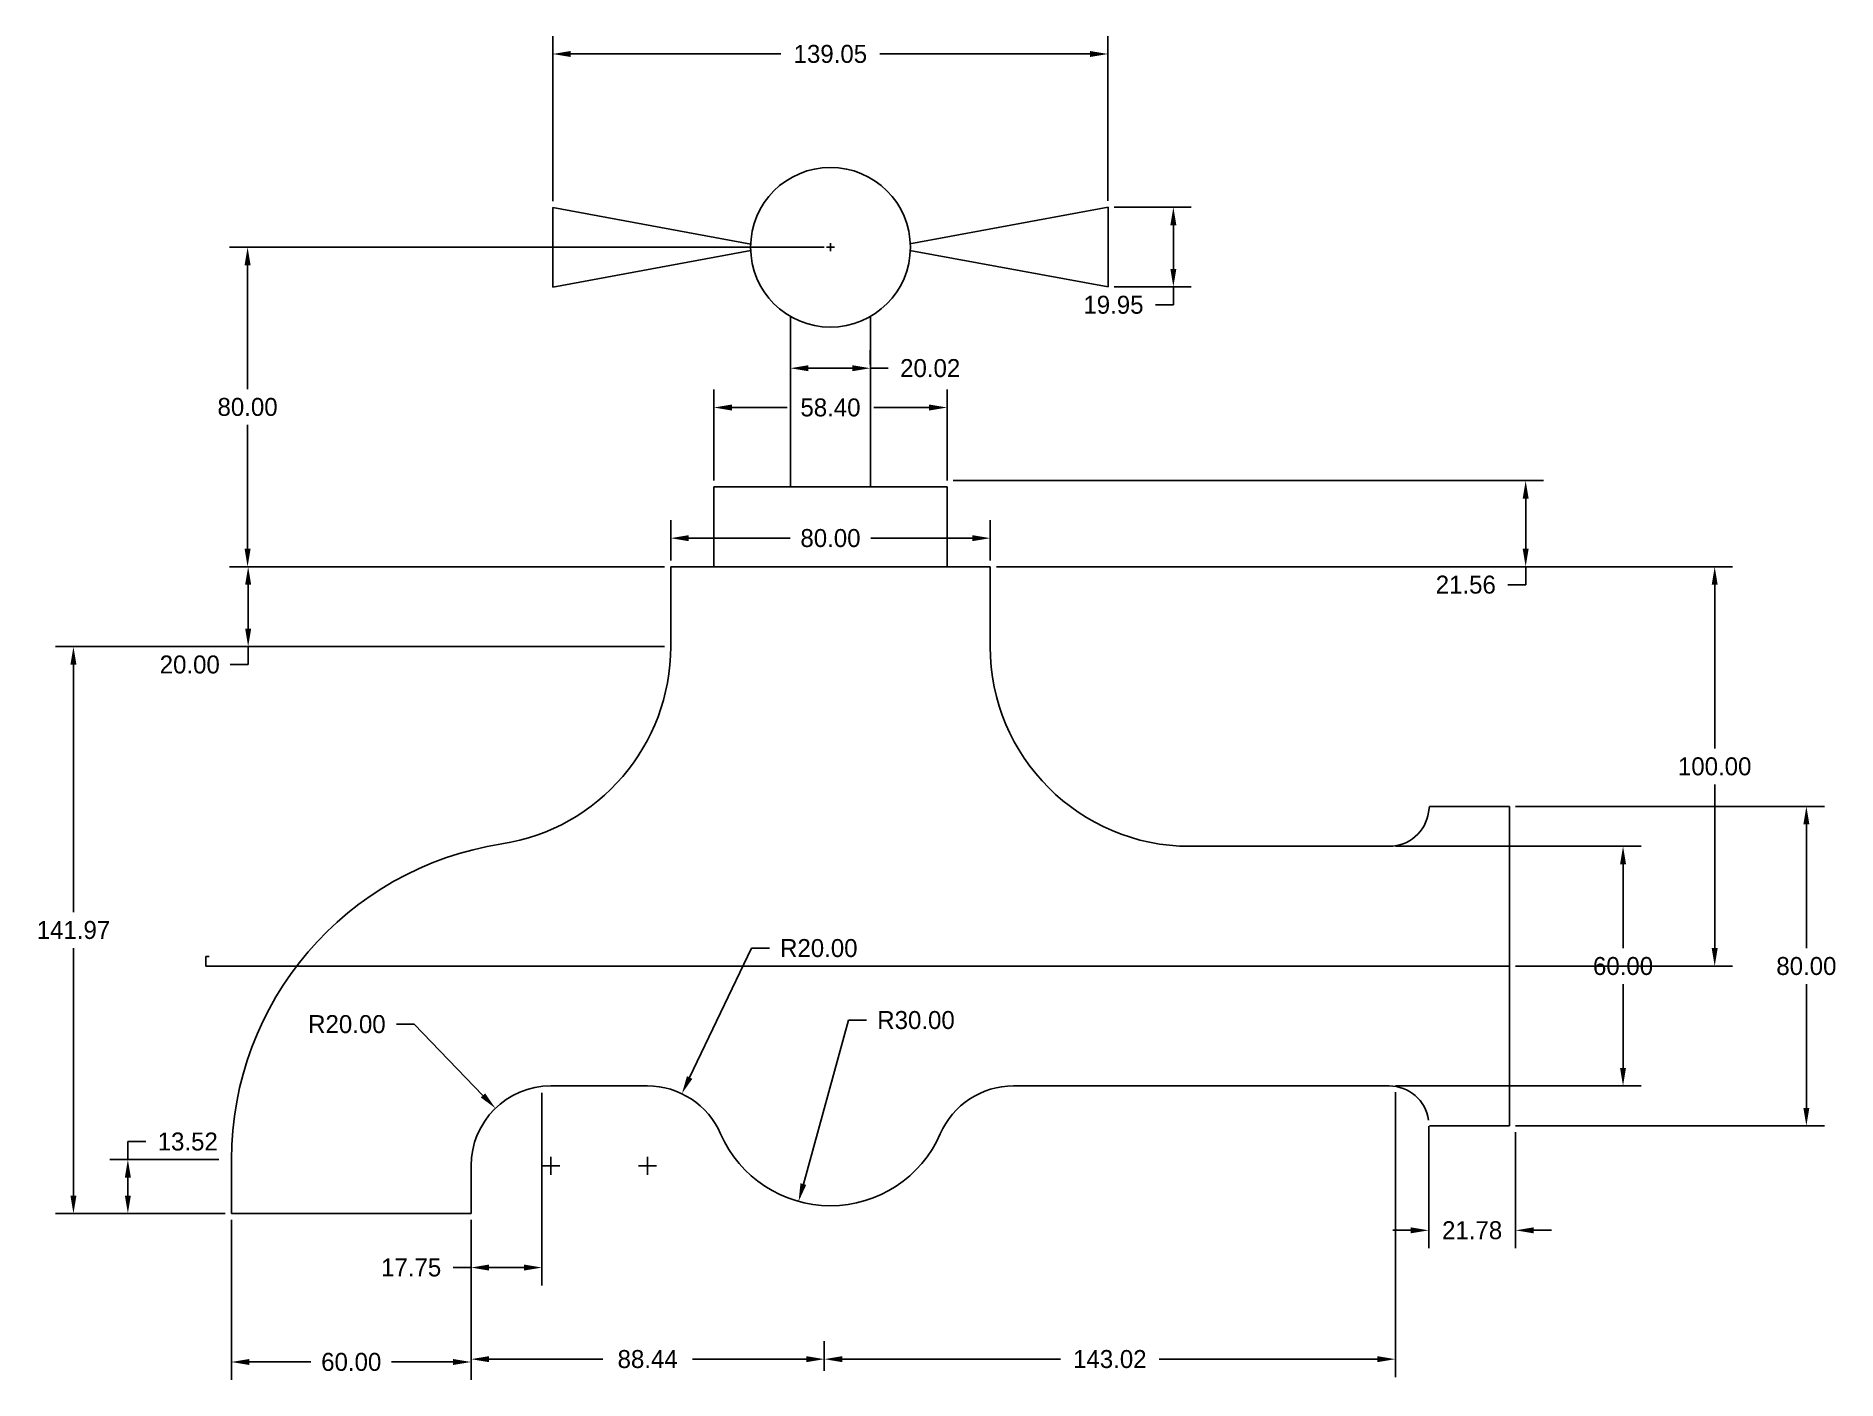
# Model space of a CAD drawing. Header units: millimetres. Extents: x 156 to 607, y 87 to 423.
import ezdxf

# ---------------------------------------------------------------- set-up
doc = ezdxf.new("R2010")
doc.units = ezdxf.units.MM
doc.header["$MEASUREMENT"] = 0
doc.header["$PDMODE"] = 2
doc.dimstyles.new('my cad style', dxfattribs={"dimscale": 25, "dimtxt": 0.18, "dimasz": 0.18, "dimexe": 0.18, "dimexo": 0.0625, "dimgap": 0.09, "dimtad": 0, "dimtih": 1, "dimtoh": 1, "dimzin": 0, "dimdsep": 46, "dimtxsty": 'Standard', "dimcen": 0.09, "dimadec": 0, "dimazin": 0, "dimtfac": 1, "dimtofl": 0, "dimtmove": 0, "dimatfit": 3, "dimfxl": 1, "dimtolj": 1, "dimtzin": 0, "dimarcsym": 0})

# ---------------------------------------------------------------- blocks, each defined once
blk = doc.blocks.new('*D9')
at = {"color": 0, "lineweight": -2}
for p, q in [((285.7, 381.72), (285.7, 423.1)), ((424.74, 381.79), (424.74, 423.1)), ((290.2, 418.6), (342.84, 418.6)), ((420.24, 418.6), (367.59, 418.6))]:
    blk.add_line(p, q, dxfattribs=at)
at = {"color": 0}
for points in [[(290.2, 419.35), (290.2, 417.85), (285.7, 418.6)], [(420.24, 419.35), (420.24, 417.85), (424.74, 418.6)]]:
    blk.add_solid(points, dxfattribs=at)
at = {"layer": 'Defpoints', "color": 0}
for p in [(424.74, 418.6), (285.7, 380.16), (424.74, 380.23)]:
    blk.add_point(p, dxfattribs=at)
at = {"color": 0, "insert": (355.22, 418.6), "char_height": 4.5, "attachment_point": 5}
blk.add_mtext('\\A1;139.05', dxfattribs=at)
blk = doc.blocks.new('*D10')
at = {"color": 0, "lineweight": -2}
for p, q in [((353.69, 370.2), (204.79, 370.2)), ((209.29, 365.7), (209.29, 334.7)), ((209.29, 294.7), (209.29, 325.7)), ((313.69, 290.2), (204.79, 290.2))]:
    blk.add_line(p, q, dxfattribs=at)
at = {"color": 0}
for points in [[(208.54, 365.7), (210.04, 365.7), (209.29, 370.2)], [(208.54, 294.7), (210.04, 294.7), (209.29, 290.2)]]:
    blk.add_solid(points, dxfattribs=at)
at = {"layer": 'Defpoints', "color": 0}
for p in [(355.25, 370.2), (209.29, 290.2), (315.25, 290.2)]:
    blk.add_point(p, dxfattribs=at)
at = {"color": 0, "insert": (209.29, 330.2), "char_height": 4.5, "attachment_point": 5}
blk.add_mtext('\\A1;80.00', dxfattribs=at)
blk = doc.blocks.new('*D14')
at = {"color": 0, "lineweight": -2}
for p, q in [((345.2, 340.74), (345.2, 344.42)), ((365.22, 340.87), (365.22, 344.42)), ((349.7, 339.92), (360.72, 339.92)), ((365.22, 339.92), (369.72, 339.92))]:
    blk.add_line(p, q, dxfattribs=at)
at = {"color": 0}
for points in [[(349.7, 340.67), (349.7, 339.17), (345.2, 339.92)], [(360.72, 340.67), (360.72, 339.17), (365.22, 339.92)]]:
    blk.add_solid(points, dxfattribs=at)
at = {"layer": 'Defpoints', "color": 0}
for p in [(345.2, 339.18), (365.22, 339.92), (365.22, 339.3)]:
    blk.add_point(p, dxfattribs=at)
at = {"color": 0, "insert": (380.22, 339.92), "char_height": 4.5, "attachment_point": 5}
blk.add_mtext('\\A1;20.02', dxfattribs=at)
blk = doc.blocks.new('*D15')
at = {"color": 0, "lineweight": -2}
for p, q in [((326.05, 311.76), (326.05, 334.57)), ((384.45, 311.76), (384.45, 334.57)), ((330.55, 330.07), (344.37, 330.07)), ((379.95, 330.07), (366.12, 330.07))]:
    blk.add_line(p, q, dxfattribs=at)
at = {"color": 0}
for points in [[(330.55, 330.82), (330.55, 329.32), (326.05, 330.07)], [(379.95, 330.82), (379.95, 329.32), (384.45, 330.07)]]:
    blk.add_solid(points, dxfattribs=at)
at = {"layer": 'Defpoints', "color": 0}
for p in [(384.45, 330.07), (326.05, 310.2), (384.45, 310.2)]:
    blk.add_point(p, dxfattribs=at)
at = {"color": 0, "insert": (355.25, 330.07), "char_height": 4.5, "attachment_point": 5}
blk.add_mtext('\\A1;58.40', dxfattribs=at)
blk = doc.blocks.new('*D16')
at = {"color": 0, "lineweight": -2}
for p, q in [((315.25, 291.76), (315.25, 301.86)), ((395.25, 291.76), (395.25, 301.86)), ((319.75, 297.36), (345.12, 297.36)), ((390.75, 297.36), (365.37, 297.36))]:
    blk.add_line(p, q, dxfattribs=at)
at = {"color": 0}
for points in [[(319.75, 298.11), (319.75, 296.61), (315.25, 297.36)], [(390.75, 298.11), (390.75, 296.61), (395.25, 297.36)]]:
    blk.add_solid(points, dxfattribs=at)
at = {"layer": 'Defpoints', "color": 0}
for p in [(395.25, 297.36), (315.25, 290.2), (395.25, 290.2)]:
    blk.add_point(p, dxfattribs=at)
at = {"color": 0, "insert": (355.25, 297.36), "char_height": 4.5, "attachment_point": 5}
blk.add_mtext('\\A1;80.00', dxfattribs=at)
blk = doc.blocks.new('*D17')
at = {"color": 0, "lineweight": -2}
for p, q in [((426.31, 380.23), (445.61, 380.23)), ((441.11, 375.73), (441.11, 364.78)), ((426.31, 360.28), (445.61, 360.28)), ((441.11, 360.28), (441.11, 355.78)), ((441.11, 355.78), (436.61, 355.78))]:
    blk.add_line(p, q, dxfattribs=at)
at = {"color": 0}
for points in [[(440.36, 375.73), (441.86, 375.73), (441.11, 380.23)], [(440.36, 364.78), (441.86, 364.78), (441.11, 360.28)]]:
    blk.add_solid(points, dxfattribs=at)
at = {"layer": 'Defpoints', "color": 0}
for p in [(424.74, 380.23), (424.74, 360.28), (441.11, 360.28)]:
    blk.add_point(p, dxfattribs=at)
at = {"color": 0, "insert": (426.11, 355.78), "char_height": 4.5, "attachment_point": 5}
blk.add_mtext('\\A1;19.95', dxfattribs=at)
blk = doc.blocks.new('*D18')
at = {"color": 0, "lineweight": -2}
for p, q in [((312.12, 290.2), (204.94, 290.2)), ((209.44, 285.7), (209.44, 274.7)), ((313.69, 270.2), (204.94, 270.2)), ((209.44, 270.2), (209.44, 265.7)), ((209.44, 265.7), (204.94, 265.7))]:
    blk.add_line(p, q, dxfattribs=at)
at = {"color": 0}
for points in [[(208.69, 285.7), (210.19, 285.7), (209.44, 290.2)], [(208.69, 274.7), (210.19, 274.7), (209.44, 270.2)]]:
    blk.add_solid(points, dxfattribs=at)
at = {"layer": 'Defpoints', "color": 0}
for p in [(313.69, 290.2), (209.44, 270.2), (315.25, 270.2)]:
    blk.add_point(p, dxfattribs=at)
at = {"color": 0, "insert": (194.81, 265.7), "char_height": 4.5, "attachment_point": 5}
blk.add_mtext('\\A1;20.00', dxfattribs=at)
blk = doc.blocks.new('*D19')
at = {"color": 0, "lineweight": -2}
for p, q in [((312.12, 270.2), (161.19, 270.2)), ((165.69, 265.7), (165.69, 203.72)), ((165.69, 132.73), (165.69, 194.72)), ((203.69, 128.23), (161.19, 128.23))]:
    blk.add_line(p, q, dxfattribs=at)
at = {"color": 0}
for points in [[(164.94, 265.7), (166.44, 265.7), (165.69, 270.2)], [(164.94, 132.73), (166.44, 132.73), (165.69, 128.23)]]:
    blk.add_solid(points, dxfattribs=at)
at = {"layer": 'Defpoints', "color": 0}
for p in [(313.69, 270.2), (165.69, 128.23), (205.25, 128.23)]:
    blk.add_point(p, dxfattribs=at)
at = {"color": 0, "insert": (165.69, 199.22), "char_height": 4.5, "attachment_point": 5}
blk.add_mtext('\\A1;141.97', dxfattribs=at)
blk = doc.blocks.new('*D20')
at = {"color": 0, "lineweight": -2}
for p, q in [((386.01, 311.76), (533.83, 311.76)), ((529.33, 307.26), (529.33, 294.7)), ((396.81, 290.2), (533.83, 290.2)), ((529.33, 290.2), (529.33, 285.7)), ((529.33, 285.7), (524.83, 285.7))]:
    blk.add_line(p, q, dxfattribs=at)
at = {"color": 0}
for points in [[(528.58, 307.26), (530.08, 307.26), (529.33, 311.76)], [(528.58, 294.7), (530.08, 294.7), (529.33, 290.2)]]:
    blk.add_solid(points, dxfattribs=at)
at = {"layer": 'Defpoints', "color": 0}
for p in [(384.45, 311.76), (395.25, 290.2), (529.33, 290.2)]:
    blk.add_point(p, dxfattribs=at)
at = {"color": 0, "insert": (514.33, 285.7), "char_height": 4.5, "attachment_point": 5}
blk.add_mtext('\\A1;21.56', dxfattribs=at)
blk = doc.blocks.new('*D21')
at = {"color": 0, "lineweight": -2}
for p, q in [((396.81, 290.2), (581.16, 290.2)), ((576.66, 285.7), (576.66, 244.7)), ((576.66, 194.7), (576.66, 235.7)), ((526.81, 190.2), (581.16, 190.2))]:
    blk.add_line(p, q, dxfattribs=at)
at = {"color": 0}
for points in [[(575.91, 285.7), (577.41, 285.7), (576.66, 290.2)], [(575.91, 194.7), (577.41, 194.7), (576.66, 190.2)]]:
    blk.add_solid(points, dxfattribs=at)
at = {"layer": 'Defpoints', "color": 0}
for p in [(395.25, 290.2), (525.25, 190.2), (576.66, 190.2)]:
    blk.add_point(p, dxfattribs=at)
at = {"color": 0, "insert": (576.66, 240.2), "char_height": 4.5, "attachment_point": 5}
blk.add_mtext('\\A1;100.00', dxfattribs=at)
blk = doc.blocks.new('*D22')
at = {"color": 0, "lineweight": -2}
for p, q in [((526.81, 230.2), (604.12, 230.2)), ((599.62, 225.7), (599.62, 194.7)), ((599.62, 154.7), (599.62, 185.7)), ((526.81, 150.2), (604.12, 150.2))]:
    blk.add_line(p, q, dxfattribs=at)
at = {"color": 0}
for points in [[(598.87, 225.7), (600.37, 225.7), (599.62, 230.2)], [(598.87, 154.7), (600.37, 154.7), (599.62, 150.2)]]:
    blk.add_solid(points, dxfattribs=at)
at = {"layer": 'Defpoints', "color": 0}
for p in [(525.25, 230.2), (525.25, 150.2), (599.62, 150.2)]:
    blk.add_point(p, dxfattribs=at)
at = {"color": 0, "insert": (599.62, 190.2), "char_height": 4.5, "attachment_point": 5}
blk.add_mtext('\\A1;80.00', dxfattribs=at)
blk = doc.blocks.new('*D23')
at = {"color": 0, "lineweight": -2}
for p, q in [((496.7, 220.2), (558.21, 220.2)), ((553.71, 215.7), (553.71, 194.7)), ((553.71, 164.7), (553.71, 185.7)), ((496.7, 160.2), (558.21, 160.2))]:
    blk.add_line(p, q, dxfattribs=at)
at = {"color": 0}
for points in [[(552.96, 215.7), (554.46, 215.7), (553.71, 220.2)], [(552.96, 164.7), (554.46, 164.7), (553.71, 160.2)]]:
    blk.add_solid(points, dxfattribs=at)
at = {"layer": 'Defpoints', "color": 0}
for p in [(495.14, 220.2), (495.14, 160.2), (553.71, 160.2)]:
    blk.add_point(p, dxfattribs=at)
at = {"color": 0, "insert": (553.71, 190.2), "char_height": 4.5, "attachment_point": 5}
blk.add_mtext('\\A1;60.00', dxfattribs=at)
blk = doc.blocks.new('*D24')
at = {"color": 0, "lineweight": -2}
for p, q in [((505.04, 150.09), (505.04, 119.54)), ((526.81, 148.64), (526.81, 119.54)), ((500.54, 124.04), (496.04, 124.04)), ((531.31, 124.04), (535.81, 124.04))]:
    blk.add_line(p, q, dxfattribs=at)
at = {"color": 0}
for points in [[(500.54, 124.79), (500.54, 123.29), (505.04, 124.04)], [(531.31, 124.79), (531.31, 123.29), (526.81, 124.04)]]:
    blk.add_solid(points, dxfattribs=at)
at = {"layer": 'Defpoints', "color": 0}
for p in [(505.04, 151.66), (526.81, 150.2), (505.04, 124.04)]:
    blk.add_point(p, dxfattribs=at)
at = {"color": 0, "insert": (515.92, 124.04), "char_height": 4.5, "attachment_point": 5}
blk.add_mtext('\\A1;21.78', dxfattribs=at)
blk = doc.blocks.new('*D25')
at = {"color": 0, "lineweight": -2}
for p, q in [((246.54, 175.65), (251.04, 175.65)), ((251.04, 175.65), (268.23, 157.83)), ((283, 140.2), (287.5, 140.2)), ((285.25, 137.95), (285.25, 142.45))]:
    blk.add_line(p, q, dxfattribs=at)
at = {"color": 0}
blk.add_solid([(268.77, 158.35), (267.7, 157.31), (271.36, 154.59)], dxfattribs=at)
at = {"layer": 'Defpoints', "color": 0}
for p in [(271.36, 154.59), (285.25, 140.2)]:
    blk.add_point(p, dxfattribs=at)
at = {"color": 0, "insert": (234.16, 175.65), "char_height": 4.5, "attachment_point": 5}
blk.add_mtext('\\A1;R20.00', dxfattribs=at)
blk = doc.blocks.new('*D26')
at = {"color": 0, "lineweight": -2}
for p, q in [((496.7, 158.64), (496.7, 87.28)), ((353.69, 88.85), (353.69, 96.28)), ((358.19, 91.78), (412.82, 91.78)), ((492.2, 91.78), (437.57, 91.78))]:
    blk.add_line(p, q, dxfattribs=at)
at = {"color": 0}
for points in [[(358.19, 92.53), (358.19, 91.03), (353.69, 91.78)], [(492.2, 92.53), (492.2, 91.03), (496.7, 91.78)]]:
    blk.add_solid(points, dxfattribs=at)
at = {"layer": 'Defpoints', "color": 0}
for p in [(496.7, 160.2), (353.69, 91.78), (353.69, 87.28)]:
    blk.add_point(p, dxfattribs=at)
at = {"color": 0, "insert": (425.2, 91.78), "char_height": 4.5, "attachment_point": 5}
blk.add_mtext('\\A1;143.02', dxfattribs=at)
blk = doc.blocks.new('*D27')
at = {"color": 0, "lineweight": -2}
for p, q in [((265.25, 126.67), (265.25, 87.28)), ((353.69, 93.35), (353.69, 96.28)), ((269.75, 91.78), (298.22, 91.78)), ((349.19, 91.78), (320.72, 91.78))]:
    blk.add_line(p, q, dxfattribs=at)
at = {"color": 0}
for points in [[(269.75, 92.53), (269.75, 91.03), (265.25, 91.78)], [(349.19, 92.53), (349.19, 91.03), (353.69, 91.78)]]:
    blk.add_solid(points, dxfattribs=at)
at = {"layer": 'Defpoints', "color": 0}
for p in [(265.25, 128.23), (353.69, 91.78), (353.69, 91.78)]:
    blk.add_point(p, dxfattribs=at)
at = {"color": 0, "insert": (309.47, 91.78), "char_height": 4.5, "attachment_point": 5}
blk.add_mtext('\\A1;88.44', dxfattribs=at)
blk = doc.blocks.new('*D28')
at = {"color": 0, "lineweight": -2}
for p, q in [((283, 158.51), (283, 110.22)), ((265.25, 126.67), (265.25, 110.22)), ((265.25, 114.72), (260.75, 114.72)), ((278.5, 114.72), (269.75, 114.72))]:
    blk.add_line(p, q, dxfattribs=at)
at = {"color": 0}
for points in [[(269.75, 115.47), (269.75, 113.97), (265.25, 114.72)], [(278.5, 115.47), (278.5, 113.97), (283, 114.72)]]:
    blk.add_solid(points, dxfattribs=at)
at = {"layer": 'Defpoints', "color": 0}
for p in [(283, 160.07), (265.25, 128.23), (265.25, 114.72)]:
    blk.add_point(p, dxfattribs=at)
at = {"color": 0, "insert": (250.25, 114.72), "char_height": 4.5, "attachment_point": 5}
blk.add_mtext('\\A1;17.75', dxfattribs=at)
blk = doc.blocks.new('*D29')
at = {"color": 0, "lineweight": -2}
for p, q in [((205.25, 126.67), (205.25, 86.57)), ((265.25, 125.11), (265.25, 86.57)), ((209.75, 91.07), (225.12, 91.07)), ((260.75, 91.07), (245.37, 91.07))]:
    blk.add_line(p, q, dxfattribs=at)
at = {"color": 0}
for points in [[(209.75, 91.82), (209.75, 90.32), (205.25, 91.07)], [(260.75, 91.82), (260.75, 90.32), (265.25, 91.07)]]:
    blk.add_solid(points, dxfattribs=at)
at = {"layer": 'Defpoints', "color": 0}
for p in [(205.25, 128.23), (265.25, 126.67), (265.25, 91.07)]:
    blk.add_point(p, dxfattribs=at)
at = {"color": 0, "insert": (235.25, 91.07), "char_height": 4.5, "attachment_point": 5}
blk.add_mtext('\\A1;60.00', dxfattribs=at)
blk = doc.blocks.new('*D30')
at = {"color": 0, "lineweight": -2}
for p, q in [((179.31, 141.75), (179.31, 146.25)), ((179.31, 146.25), (183.81, 146.25)), ((202.12, 141.75), (174.81, 141.75)), ((179.31, 132.73), (179.31, 137.25)), ((202.12, 128.23), (174.81, 128.23))]:
    blk.add_line(p, q, dxfattribs=at)
at = {"color": 0}
for points in [[(178.56, 137.25), (180.06, 137.25), (179.31, 141.75)], [(178.56, 132.73), (180.06, 132.73), (179.31, 128.23)]]:
    blk.add_solid(points, dxfattribs=at)
at = {"layer": 'Defpoints', "color": 0}
for p in [(179.31, 141.75), (203.69, 141.75), (203.69, 128.23)]:
    blk.add_point(p, dxfattribs=at)
at = {"color": 0, "insert": (194.31, 146.25), "char_height": 4.5, "attachment_point": 5}
blk.add_mtext('\\A1;13.52', dxfattribs=at)
blk = doc.blocks.new('*D31')
at = {"color": 0, "lineweight": -2}
for p, q in [((335.45, 194.69), (319.98, 162.31)), ((339.95, 194.69), (335.45, 194.69)), ((307.17, 140.2), (311.67, 140.2)), ((309.42, 137.95), (309.42, 142.45))]:
    blk.add_line(p, q, dxfattribs=at)
at = {"color": 0}
blk.add_solid([(319.31, 162.63), (320.66, 161.98), (318.04, 158.25)], dxfattribs=at)
at = {"layer": 'Defpoints', "color": 0}
for p in [(318.04, 158.25), (309.42, 140.2)]:
    blk.add_point(p, dxfattribs=at)
at = {"color": 0, "insert": (352.33, 194.69), "char_height": 4.5, "attachment_point": 5}
blk.add_mtext('\\A1;R20.00', dxfattribs=at)
blk = doc.blocks.new('*D32')
at = {"color": 0, "lineweight": -2}
for p, q in [((359.8, 176.67), (348.46, 135.62)), ((364.3, 176.67), (359.8, 176.67))]:
    blk.add_line(p, q, dxfattribs=at)
at = {"color": 0}
blk.add_solid([(347.74, 135.82), (349.18, 135.42), (347.26, 131.28)], dxfattribs=at)
at = {"layer": 'Defpoints', "color": 0}
for p in [(355.25, 160.2), (347.26, 131.28)]:
    blk.add_point(p, dxfattribs=at)
at = {"color": 0, "insert": (376.67, 176.67), "char_height": 4.5, "attachment_point": 5}
blk.add_mtext('\\A1;R30.00', dxfattribs=at)

msp = doc.modelspace()

# ---------------------------------------------------------------- linework, layer by layer
for p, q in [((285.695, 370.162), (285.695, 380.162)), ((285.695, 380.162), (335.34, 371.02)), ((424.745, 380.231), (375.1, 371.089)), ((424.745, 370.231), (424.745, 380.231)), ((285.695, 370.215), (285.695, 360.215)), ((424.745, 370.284), (424.745, 360.284)), ((285.695, 360.215), (335.34, 369.357)), ((424.745, 360.284), (375.1, 369.426)), ((345.249, 310.201), (345.249, 352.881)), ((365.249, 310.201), (365.249, 352.881)), ((326.047, 310.201), (355.249, 310.201)), ((326.047, 310.201), (326.047, 290.201)), ((384.451, 310.201), (355.249, 310.201)), ((384.451, 310.201), (384.451, 290.201)), ((355.249, 290.201), (315.249, 290.201)), ((315.249, 290.201), (315.249, 270.201)), ((355.249, 290.201), (395.249, 290.201)), ((395.249, 290.201), (395.249, 270.201)), ((505.035, 228.746), (505.249, 230.201)), ((525.249, 230.201), (505.249, 230.201)), ((525.249, 190.201), (525.249, 230.201)), ((445.249, 220.201), (495.141, 220.201)), ((198.851, 190.2), (198.851, 192.581)), ((198.851, 192.581), (198.851, 192.581)), ((198.851, 192.581), (199.646, 192.581)), ((220.301, 190.2), (198.851, 190.2)), ((221.89, 190.201), (220.301, 190.201)), ((220.301, 190.201), (220.301, 190.2)), ((223.479, 190.201), (221.89, 190.201)), ((525.249, 190.201), (525.249, 150.201)), ((309.423, 160.201), (285.249, 160.201)), ((401.075, 160.201), (495.141, 160.201)), ((525.249, 150.201), (505.249, 150.201)), ((205.249, 128.234), (205.249, 141.749)), ((265.249, 140.201), (265.249, 128.234)), ((265.249, 128.234), (205.249, 128.234))]:
    msp.add_line(p, q)
at = {"linetype": 'Continuous'}
msp.add_line((525.249, 190.201), (223.479, 190.201), dxfattribs=at)
msp.add_circle((355.249, 370.201), 20)
for centre, radius, start, end in [((265.249, 270.201), 50, 278.84988, 0), ((445.249, 270.201), 50, 180, 270), ((495.141, 230.201), 10, 270, 351.63431), ((285.249, 141.749), 80, 98.84988, 180), ((298.033, 163.323), 10, 0, 0), ((285.249, 140.201), 20, 90, 180), ((309.423, 140.201), 20, 23.57818, 90), ((401.075, 140.201), 20, 90, 156.42182), ((495.141, 150.201), 10, 8.36569, 90), ((355.249, 160.201), 30, 203.57818, 270), ((355.249, 160.201), 30, 270, 336.42182)]:
    msp.add_arc(centre, radius, start, end)
msp.add_point((355.249, 370.201))

# ---------------------------------------------------------------- dimensions: what is measured, and where the dimension line sits
for base, p1, p2, picture, middle in [((424.745, 418.601), (285.695, 380.162), (424.745, 380.231), '*D9', (355.22, 418.601)), ((365.223, 339.925), (345.199, 339.179), (365.223, 339.303), '*D14', (380.223, 339.925)), ((384.451, 330.075), (326.047, 310.201), (384.451, 310.201), '*D15', (355.249, 330.075)), ((395.249, 297.36), (315.249, 290.201), (395.249, 290.201), '*D16', (355.249, 297.36)), ((265.249, 114.72), (282.999, 160.074), (265.249, 128.234), '*D28', (250.249, 114.72)), ((353.687, 91.783), (496.704, 160.201), (353.687, 87.283), '*D26', (425.195, 91.783)), ((505.035, 124.039), (526.812, 150.201), (505.035, 151.656), '*D24', (515.923, 124.039)), ((265.249, 91.066), (205.249, 128.234), (265.249, 126.671), '*D29', (235.249, 91.066)), ((353.687, 91.783), (265.249, 128.234), (353.687, 91.783), '*D27', (309.468, 91.783))]:
    dim = msp.add_linear_dim(base=base, p1=p1, p2=p2, dimstyle='my cad style')
    dim.commit()
    dim.dimension.update_dxf_attribs({"geometry": picture, "text_midpoint": middle})
for base, p1, p2, picture, middle in [((441.106, 360.284), (424.745, 380.231), (424.745, 360.284), '*D17', (426.106, 355.784)), ((209.287, 290.201), (355.249, 370.201), (315.249, 290.201), '*D10', (209.287, 330.201)), ((529.326, 290.201), (384.451, 311.764), (395.249, 290.201), '*D20', (514.326, 285.701)), ((209.438, 270.201), (313.687, 290.201), (315.249, 270.201), '*D18', (194.813, 265.701)), ((576.664, 190.201), (395.249, 290.201), (525.249, 190.201), '*D21', (576.664, 240.201)), ((165.686, 128.234), (313.687, 270.201), (205.249, 128.234), '*D19', (165.686, 199.217)), ((599.616, 150.201), (525.249, 230.201), (525.249, 150.201), '*D22', (599.616, 190.201)), ((553.712, 160.201), (495.141, 220.201), (495.141, 160.201), '*D23', (553.712, 190.201)), ((179.3139, 141.7488), (203.6865, 128.2337), (203.6865, 141.7488), '*D30', (194.3139, 146.2488))]:
    dim = msp.add_linear_dim(base=base, p1=p1, p2=p2, angle=90, dimstyle='my cad style')
    dim.commit()
    dim.dimension.update_dxf_attribs({"geometry": picture, "text_midpoint": middle})
for center, mpoint, picture, middle in [((309.423, 140.201), (318.044, 158.248), '*D31', (352.328, 194.688)), ((285.249, 140.201), (271.36, 154.592), '*D25', (234.163, 175.648))]:
    dim = msp.add_radius_dim(center=center, mpoint=mpoint, dimstyle='my cad style')
    dim.commit()
    dim.dimension.update_dxf_attribs({"geometry": picture, "text_midpoint": middle, "dimtype": 164})
dim = msp.add_radius_dim(center=(355.249, 160.201), mpoint=(347.264, 131.283), dimstyle='my cad style', override={"dimtmove": 1})
dim.commit()
dim.dimension.update_dxf_attribs({"geometry": '*D32', "text_midpoint": (359.796, 176.667), "dimtype": 164})

doc.saveas('drawing.dxf')
